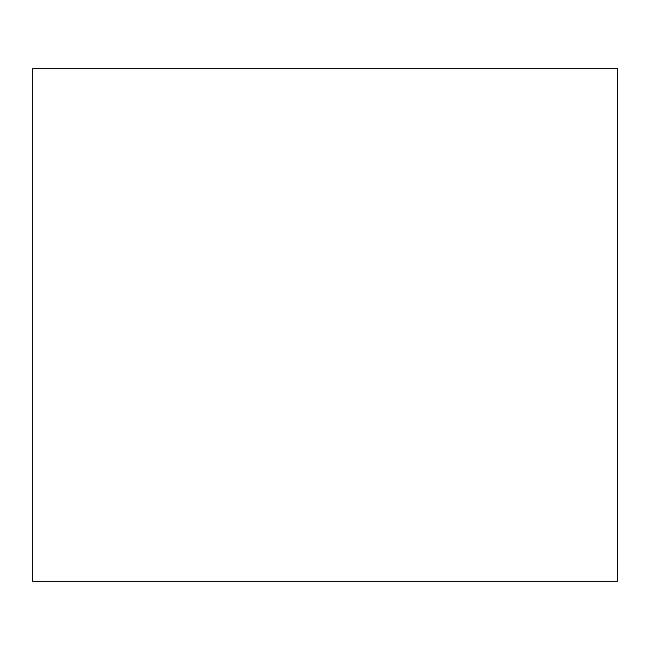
<?xml version="1.0" encoding="UTF-8"?>
<svg xmlns="http://www.w3.org/2000/svg" width="650" height="650" viewBox="0 0 650 650"><rect width="100%" height="100%" fill="white"/><g stroke="black" fill="none" stroke-linecap="round" stroke-linejoin="round"><path stroke-width="0.97" d="M617.5 68.526L32.5 68.526L32.5 581.474L617.5 581.474L617.5 68.526"/></g></svg>
